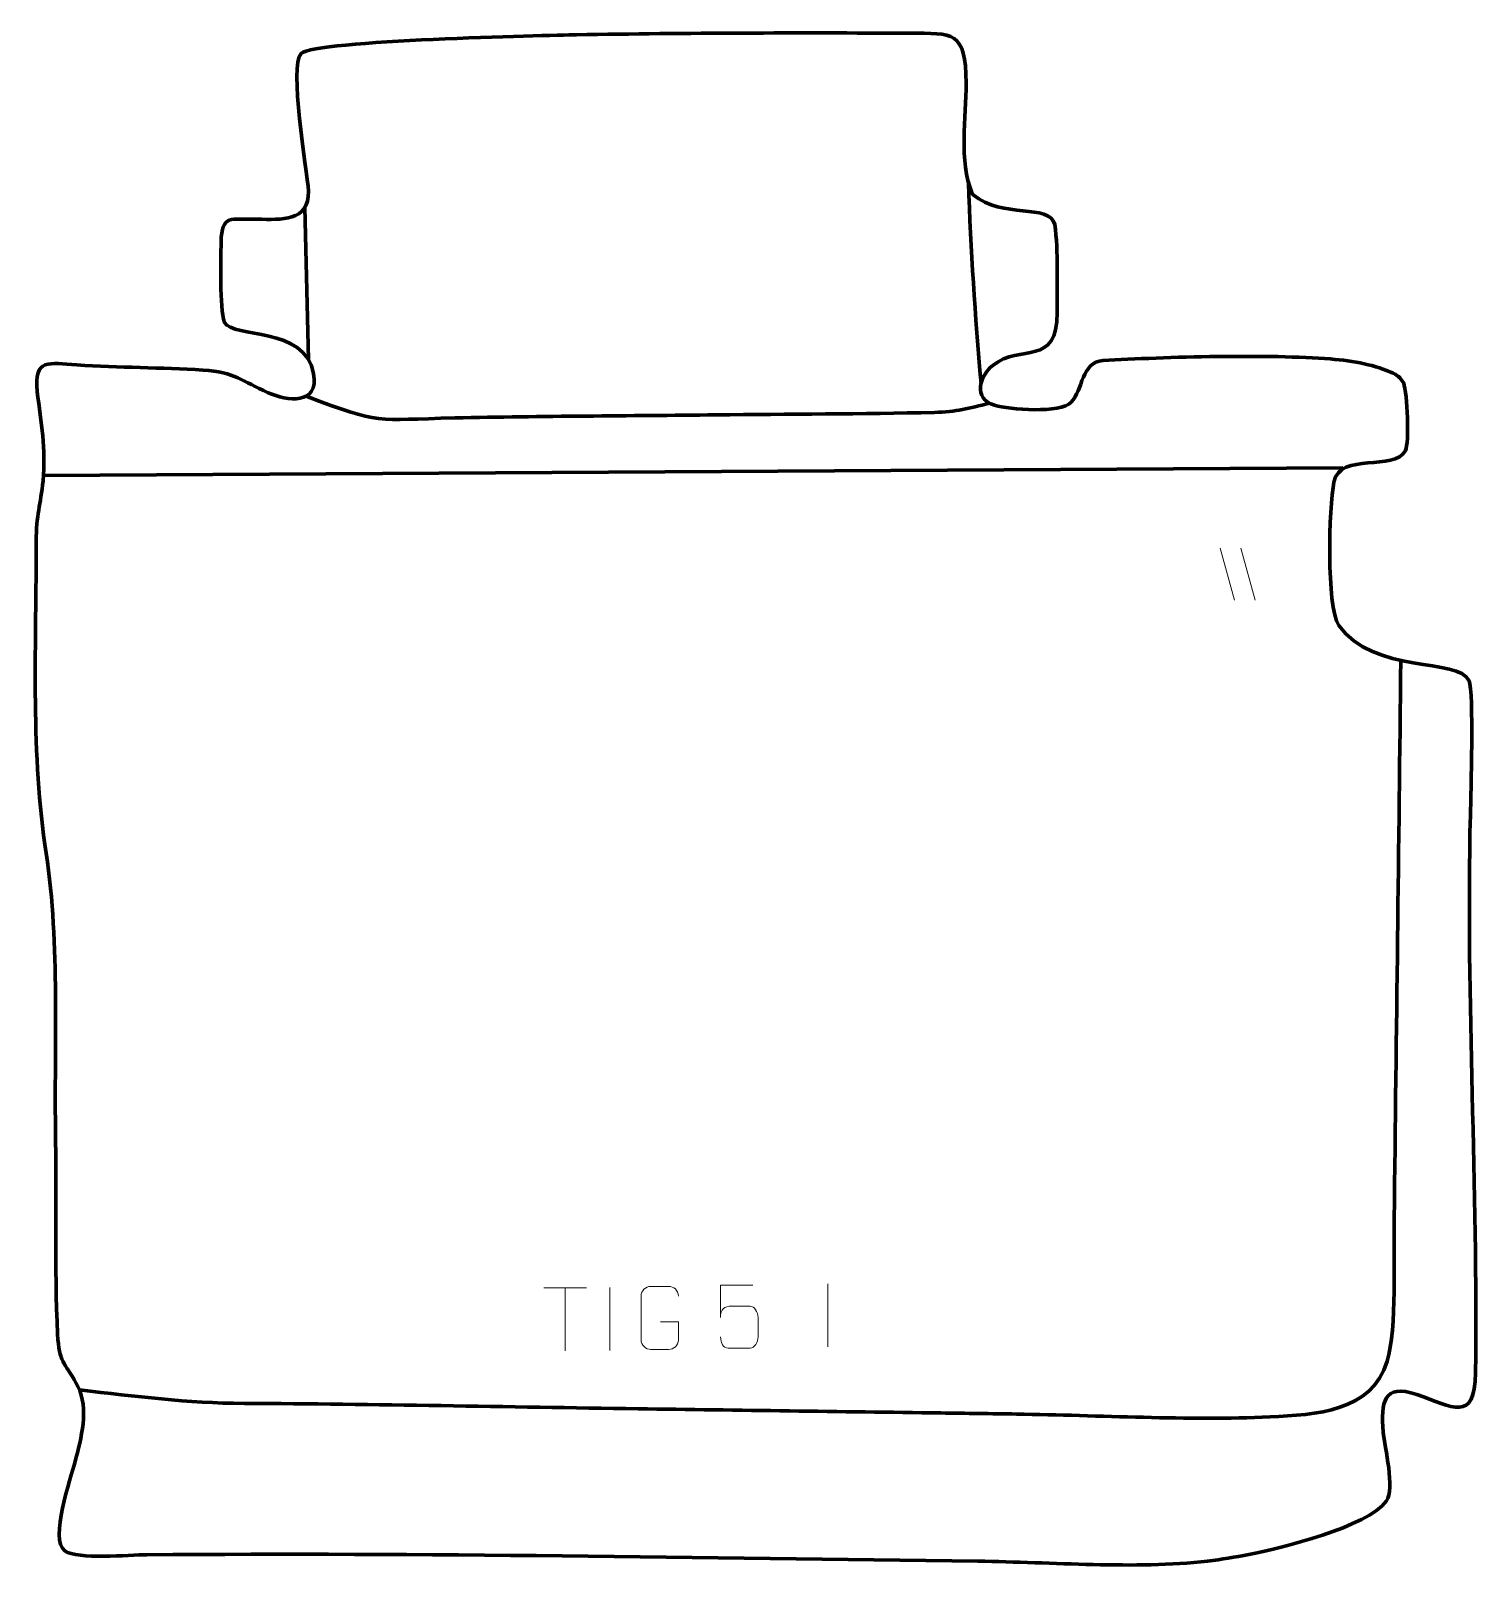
# Model space of a CAD drawing. Header units: millimetres. Extents: x -527 to 47, y 284 to 894.
import ezdxf

# ---------------------------------------------------------------- set-up
doc = ezdxf.new("R2010")
doc.units = ezdxf.units.MM
doc.header["$MEASUREMENT"] = 0
doc.layers.add('layer 2', color=7, linetype='Continuous')
doc.layers.add('layer 3', color=7, linetype='Continuous')

msp = doc.modelspace()

# ---------------------------------------------------------------- linework, layer by layer
at = {"layer": 'layer 2', "color": 142, "lineweight": 158}
for points in [[(-155.2091, 833.8134), (-154.1731, 806.7905), (-152.6139, 781.2411), (-150.1782, 754.3031)], [(-418.0104, 823.9199), (-418.0104, 823.9199), (-416.5778, 763.6643), (-416.5778, 763.6643)], [(-521.4988, 717.7332), (-521.4988, 717.7332), (-6.8961, 720.7615), (-6.8961, 720.7615)]]:
    msp.add_open_spline(points, degree=3, dxfattribs=at)
for points, knots in [([(-417.4621, 749.1667), (-387.8144, 737.7827), (-390.2386, 739.8384), (-358.564, 740.5248), (-358.564, 740.5248), (-324.0935, 741.2718), (-289.5969, 741.3264), (-255.1197, 741.7351), (-255.1197, 741.7351), (-226.3943, 742.0775), (-197.2924, 742.0043), (-168.623, 742.7106), (-168.623, 742.7106), (-159.9488, 742.9242), (-155.1217, 744.3031), (-146.8549, 746.3637)], [0, 0, 0, 0, 0.2, 0.2, 0.2, 0.2, 0.4, 0.4, 0.4, 0.4, 0.6, 0.6, 0.6, 0.6, 1, 1, 1, 1]), ([(-507.2626, 355.4632), (-484.4343, 352.9455), (-465.1395, 350.2259), (-441.9201, 350.1189), (-441.9201, 350.1189), (-390.0895, 349.8799), (-337.9133, 348.7435), (-286.0509, 348.0158), (-286.0509, 348.0158), (-246.0735, 347.4548), (-206.0962, 346.8939), (-166.1188, 346.3329), (-166.1188, 346.3329), (-156.1245, 346.1927), (-146.1301, 346.0524), (-136.1358, 345.9122), (-136.1358, 345.9122), (-103.3121, 345.3975), (-68.3227, 343.3538), (-35.7345, 344.7758), (-35.7345, 344.7758), (-17.7413, 345.7214), (4.6553, 346.6234), (10.6629, 366.885), (10.6629, 366.885), (14.5696, 380.061), (13.2302, 408.2203), (13.4216, 423.3897), (13.4216, 423.3897), (14.3517, 497.0944), (15.2068, 570.8), (16.0811, 644.5053)], [0, 0, 0, 0, 0.11111111, 0.11111111, 0.11111111, 0.11111111, 0.22222222, 0.22222222, 0.22222222, 0.22222222, 0.33333333, 0.33333333, 0.33333333, 0.33333333, 0.44444444, 0.44444444, 0.44444444, 0.44444444, 0.55555556, 0.55555556, 0.55555556, 0.55555556, 0.66666667, 0.66666667, 0.66666667, 0.66666667, 0.77777778, 0.77777778, 0.77777778, 0.77777778, 1, 1, 1, 1])]:
    msp.add_open_spline(points, degree=3, knots=knots, dxfattribs=at)
at = {"layer": 'layer 2', "color": 250, "lineweight": 9}
for points in [[(-55.5117, 688.916), (-55.5117, 688.916), (-49.805, 668.3717), (-49.805, 668.3717)], [(-55.5117, 688.916), (-55.5117, 688.916), (-49.805, 668.3717), (-49.805, 668.3717)], [(-47.3285, 688.916), (-47.3285, 688.916), (-41.6218, 668.3717), (-41.6218, 668.3717)], [(-47.3285, 688.916), (-47.3285, 688.916), (-41.6218, 668.3717), (-41.6218, 668.3717)], [(-210.92, 397.5075), (-210.92, 397.5075), (-210.92, 372.5334), (-210.92, 372.5334)], [(-323.405, 395.8861), (-323.405, 395.8861), (-306.4178, 395.8861), (-306.4178, 395.8861)], [(-314.9112, 370.9561), (-314.9112, 370.9561), (-314.9112, 395.9096), (-314.9112, 395.9096)], [(-297.174, 396.0215), (-297.174, 396.0215), (-297.174, 371.0474), (-297.174, 371.0474)]]:
    msp.add_open_spline(points, degree=3, dxfattribs=at)
for points in [[(-277.1688, 382.5088), (-277.1688, 382.5088), (-270.0007, 382.5088), (-270.0007, 382.5088), (-270.0007, 382.5088), (-270.0007, 382.5088), (-270.0007, 375.3407), (-270.0007, 375.3407), (-270.0007, 375.3407), (-270.1404, 373.0173), (-271.8176, 371.5377), (-273.9654, 371.5269), (-273.9654, 371.5269), (-276.2972, 371.5273), (-278.6292, 371.5273), (-280.9607, 371.5269), (-280.9607, 371.5269), (-282.8856, 371.4215), (-284.8578, 373.306), (-284.8466, 375.3233), (-284.8466, 375.3233), (-284.8462, 381.0934), (-284.8462, 386.8631), (-284.8466, 392.6324), (-284.8466, 392.6324), (-284.8424, 394.7705), (-283.0956, 396.4897), (-280.9433, 396.4763), (-280.9433, 396.4763), (-278.6176, 396.4763), (-276.2915, 396.4763), (-273.9654, 396.4763), (-273.9654, 396.4763), (-272.0187, 396.5117), (-270.0273, 395.0202), (-270.0007, 392.5825)], [(-240.5658, 396.9163), (-240.5658, 396.9163), (-253.4175, 396.9163), (-253.4175, 396.9163), (-253.4175, 396.9163), (-253.4172, 392.6857), (-253.4172, 388.4548), (-253.4175, 384.2236), (-253.4175, 384.2236), (-253.4178, 387.5337), (-251.7868, 388.6055), (-248.9748, 388.666), (-248.9748, 388.666), (-246.5352, 388.6663), (-244.0957, 388.6663), (-241.6565, 388.666), (-241.6565, 388.666), (-240.0067, 388.6728), (-238.5318, 386.2923), (-238.5033, 384.2236), (-238.5033, 384.2236), (-238.5036, 381.6363), (-238.5036, 379.0487), (-238.5033, 376.461), (-238.5033, 376.461), (-238.4571, 374.5016), (-239.9565, 372.0653), (-241.5824, 372.0068), (-241.5824, 372.0068), (-243.5389, 372.0071), (-248.4339, 372.0071), (-250.3909, 372.0068), (-250.3909, 372.0068), (-252.2364, 371.998), (-253.3435, 373.9628), (-253.3643, 376.5139)]]:
    msp.add_open_spline(points, degree=3, knots=[0, 0, 0, 0, 0.1, 0.1, 0.1, 0.1, 0.2, 0.2, 0.2, 0.2, 0.3, 0.3, 0.3, 0.3, 0.4, 0.4, 0.4, 0.4, 0.5, 0.5, 0.5, 0.5, 0.6, 0.6, 0.6, 0.6, 0.7, 0.7, 0.7, 0.7, 0.8, 0.8, 0.8, 0.8, 1, 1, 1, 1], dxfattribs=at)
at = {"layer": 'layer 3', "color": 242, "lineweight": 158}
msp.add_open_spline([(-11.8897, 763.8724), (-2.4793, 763.1089), (6.2764, 761.462), (12.9869, 758.2185), (12.9869, 758.2185), (15.1697, 757.1634), (16.4447, 755.8365), (17.1922, 754.2869), (17.1922, 754.2869), (18.6, 750.2995), (19.4724, 730.6576), (17.9001, 727.6022), (17.9001, 727.6022), (13.4823, 719.0175), (-7.8821, 727.2432), (-10.4389, 715.1222), (-10.4389, 715.1222), (-12.3602, 705.0521), (-13.5368, 666.1334), (-8.5004, 658.3069), (-8.5004, 658.3069), (5.2286, 638.8332), (39.0867, 645.7562), (43.0677, 636.4193), (43.0677, 636.4193), (45.0295, 631.8182), (43.8262, 591.8154), (43.6076, 583.2232), (43.6076, 583.2232), (41.7862, 509.4732), (46.72, 435.7707), (45.6469, 362.2541), (45.6469, 362.2541), (45.3548, 342.2384), (36.6493, 348.7756), (22.3739, 353.6506), (22.3739, 353.6506), (9.0146, 358.2128), (8.2525, 350.5865), (9.0591, 338.7686), (9.0591, 338.7686), (9.7948, 332.8191), (13.7312, 316.115), (10.4064, 311.5388), (10.4064, 311.5388), (2.8351, 301.1178), (-31.4551, 292.779), (-44.0935, 290.3102), (-44.0935, 290.3102), (-49.5329, 289.2477), (-54.9542, 288.3534), (-60.4441, 287.601), (-60.4441, 287.601), (-89.4071, 284.441), (-122.0608, 287.2387), (-151.514, 287.6271), (-151.514, 287.6271), (-261.0117, 289.0298), (-371.0581, 291.0079), (-480.5331, 290.1759), (-480.5331, 290.1759), (-487.6663, 290.1217), (-508.0869, 288.1196), (-513.0599, 291.7312), (-513.0599, 291.7312), (-519.2073, 296.1959), (-510.6781, 320.6707), (-508.966, 327.0885), (-508.966, 327.0885), (-506.5413, 336.1773), (-503.452, 348.0843), (-507.911, 356.8936), (-507.911, 356.8936), (-507.911, 356.8936), (-508.5045, 358.066), (-508.5045, 358.066), (-508.5045, 358.066), (-513.3472, 366.7628), (-515.2262, 365.9462), (-515.9351, 377.5446), (-515.9351, 377.5446), (-517.1541, 404.3809), (-516.3792, 432.1481), (-516.7757, 459.1765), (-516.7757, 459.1765), (-517.2132, 496.2859), (-514.9455, 534.958), (-520.9829, 571.5996), (-520.9829, 571.5996), (-526.5454, 610.7807), (-524.3383, 652.1214), (-524.394, 691.7161), (-524.394, 691.7161), (-524.4084, 701.9587), (-522.6805, 706.2641), (-521.6456, 715.5905), (-521.6456, 715.5905), (-520.6176, 728.5475), (-522.3601, 738.3428), (-524.0041, 750.9616), (-524.0041, 750.9616), (-525.2567, 764.3442), (-519.4625, 762.2089), (-508.2785, 761.504), (-508.2785, 761.504), (-491.639, 760.5252), (-474.8888, 760.4754), (-458.3501, 759.4747), (-458.3501, 759.4747), (-445.67, 758.7074), (-442.7846, 755.058), (-432.586, 750.5224), (-432.586, 750.5224), (-425.0105, 747.1533), (-412.3231, 745.5384), (-414.5154, 758.0227), (-414.5154, 758.0227), (-417.867, 777.1087), (-446.5965, 772.0338), (-449.8108, 778.305), (-449.8108, 778.305), (-451.9128, 784.7185), (-451.1806, 802.5757), (-451.1901, 810.1584), (-451.1901, 810.1584), (-450.7694, 821.3398), (-447.6981, 819.0435), (-436.7673, 819.2093), (-436.7673, 819.2093), (-427.312, 819.2352), (-416.5474, 817.9705), (-416.4928, 830.3698), (-416.4928, 830.3698), (-417.2004, 838.9857), (-424.3311, 880.1421), (-419.438, 884.9099), (-419.438, 884.9099), (-414.0226, 890.1865), (-321.6749, 892.0737), (-310.3714, 892.2839), (-310.3714, 892.2839), (-266.4846, 893.1001), (-222.6063, 893.1186), (-178.715, 892.9528), (-178.715, 892.9528), (-161.1825, 892.8889), (-156.1973, 893.8988), (-156.0977, 873.1714), (-156.0977, 873.1714), (-156.033, 859.7032), (-159.0659, 842.1285), (-153.7905, 829.6596), (-153.7905, 829.6596), (-153.7905, 829.6596), (-153.2495, 828.8998), (-153.2495, 828.8998), (-153.2495, 828.8998), (-141.6376, 819.2549), (-123.2855, 825.6754), (-120.9899, 817.2158), (-120.9899, 817.2158), (-119.4326, 806.2197), (-120.3649, 793.606), (-120.0028, 782.2764), (-120.0028, 782.2764), (-120.0186, 760.4186), (-134.4164, 770.1537), (-145.5835, 761.338), (-145.5835, 761.338), (-150.7862, 757.2308), (-153.4997, 748.1233), (-144.8203, 745.5361), (-144.8203, 745.5361), (-139.0996, 743.8309), (-118.6705, 742.1925), (-114.4414, 746.7632), (-114.4414, 746.7632), (-109.9579, 751.6088), (-110.3333, 762.6904), (-101.9446, 763.22), (-101.9446, 763.22), (-77.4821, 764.7644), (-35.6041, 765.7963), (-11.8897, 763.8724)], degree=3, knots=[0, 0, 0, 0, 0.0212766, 0.0212766, 0.0212766, 0.0212766, 0.04255319, 0.04255319, 0.04255319, 0.04255319, 0.06382979, 0.06382979, 0.06382979, 0.06382979, 0.08510638, 0.08510638, 0.08510638, 0.08510638, 0.10638298, 0.10638298, 0.10638298, 0.10638298, 0.12765957, 0.12765957, 0.12765957, 0.12765957, 0.14893617, 0.14893617, 0.14893617, 0.14893617, 0.17021277, 0.17021277, 0.17021277, 0.17021277, 0.19148936, 0.19148936, 0.19148936, 0.19148936, 0.21276596, 0.21276596, 0.21276596, 0.21276596, 0.23404255, 0.23404255, 0.23404255, 0.23404255, 0.25531915, 0.25531915, 0.25531915, 0.25531915, 0.27659574, 0.27659574, 0.27659574, 0.27659574, 0.29787234, 0.29787234, 0.29787234, 0.29787234, 0.31914894, 0.31914894, 0.31914894, 0.31914894, 0.34042553, 0.34042553, 0.34042553, 0.34042553, 0.36170213, 0.36170213, 0.36170213, 0.36170213, 0.38297872, 0.38297872, 0.38297872, 0.38297872, 0.40425532, 0.40425532, 0.40425532, 0.40425532, 0.42553191, 0.42553191, 0.42553191, 0.42553191, 0.44680851, 0.44680851, 0.44680851, 0.44680851, 0.46808511, 0.46808511, 0.46808511, 0.46808511, 0.4893617, 0.4893617, 0.4893617, 0.4893617, 0.5106383, 0.5106383, 0.5106383, 0.5106383, 0.53191489, 0.53191489, 0.53191489, 0.53191489, 0.55319149, 0.55319149, 0.55319149, 0.55319149, 0.57446809, 0.57446809, 0.57446809, 0.57446809, 0.59574468, 0.59574468, 0.59574468, 0.59574468, 0.61702128, 0.61702128, 0.61702128, 0.61702128, 0.63829787, 0.63829787, 0.63829787, 0.63829787, 0.65957447, 0.65957447, 0.65957447, 0.65957447, 0.68085106, 0.68085106, 0.68085106, 0.68085106, 0.70212766, 0.70212766, 0.70212766, 0.70212766, 0.72340426, 0.72340426, 0.72340426, 0.72340426, 0.74468085, 0.74468085, 0.74468085, 0.74468085, 0.76595745, 0.76595745, 0.76595745, 0.76595745, 0.78723404, 0.78723404, 0.78723404, 0.78723404, 0.80851064, 0.80851064, 0.80851064, 0.80851064, 0.82978723, 0.82978723, 0.82978723, 0.82978723, 0.85106383, 0.85106383, 0.85106383, 0.85106383, 0.87234043, 0.87234043, 0.87234043, 0.87234043, 0.89361702, 0.89361702, 0.89361702, 0.89361702, 0.91489362, 0.91489362, 0.91489362, 0.91489362, 0.93617021, 0.93617021, 0.93617021, 0.93617021, 0.95744681, 0.95744681, 0.95744681, 0.95744681, 1, 1, 1, 1], dxfattribs=at)

doc.saveas('drawing.dxf')
